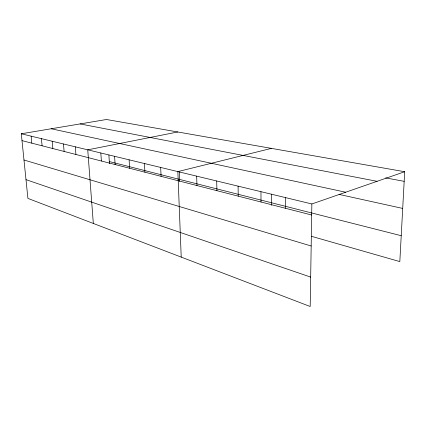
<?xml version="1.0" encoding="UTF-8"?>
<svg xmlns="http://www.w3.org/2000/svg" width="426" height="426" viewBox="0 0 426 426"><rect width="100%" height="100%" fill="white"/><g stroke="black" fill="none" stroke-linecap="round" stroke-linejoin="round"><path stroke-width="0.64" d="M285.436 208.271L285.489 197.6M404.7 171.721L311.859 203.969L310.197 306.502L27.914 198.404L21.3 133.78L106.484 119.498L404.7 171.721L399.822 261.591L311.411 236.297M271.421 148.381L177.86 171.598L181.22 257.112M177.749 131.98L87.74 149.83L93.321 223.453M385.642 177.882L404.178 181.348M80.109 123.923L377.085 181.316M51.205 128.764L345.678 192.222M339.037 194.405L402.708 208.431M21.3 133.78L311.859 203.969M109.317 161.571L401.228 235.706M22.003 140.633L311.683 215.013M23.984 160L311.177 245.999M25.991 179.644L310.676 277.097M31.135 136.155L31.822 143.152M41.418 138.636L42.094 145.793M52.185 141.24L52.84 148.552M63.469 143.967L64.108 151.443M75.306 146.826L75.924 154.478M100.818 152.987L101.383 161.017M108.886 155.133L109.45 163.563M114.589 156.315L115.126 164.542M129.115 159.825L129.611 168.265M144.451 163.531L144.909 172.189M160.671 167.45L161.087 176.343M179.303 172.21L179.66 181.354M196.668 176.14L196.966 185.555M216.701 180.981L216.93 190.683M238.086 186.151L238.23 196.152M260.962 191.673L261.016 202.004M271.453 194.123L271.458 205.353"/></g></svg>
